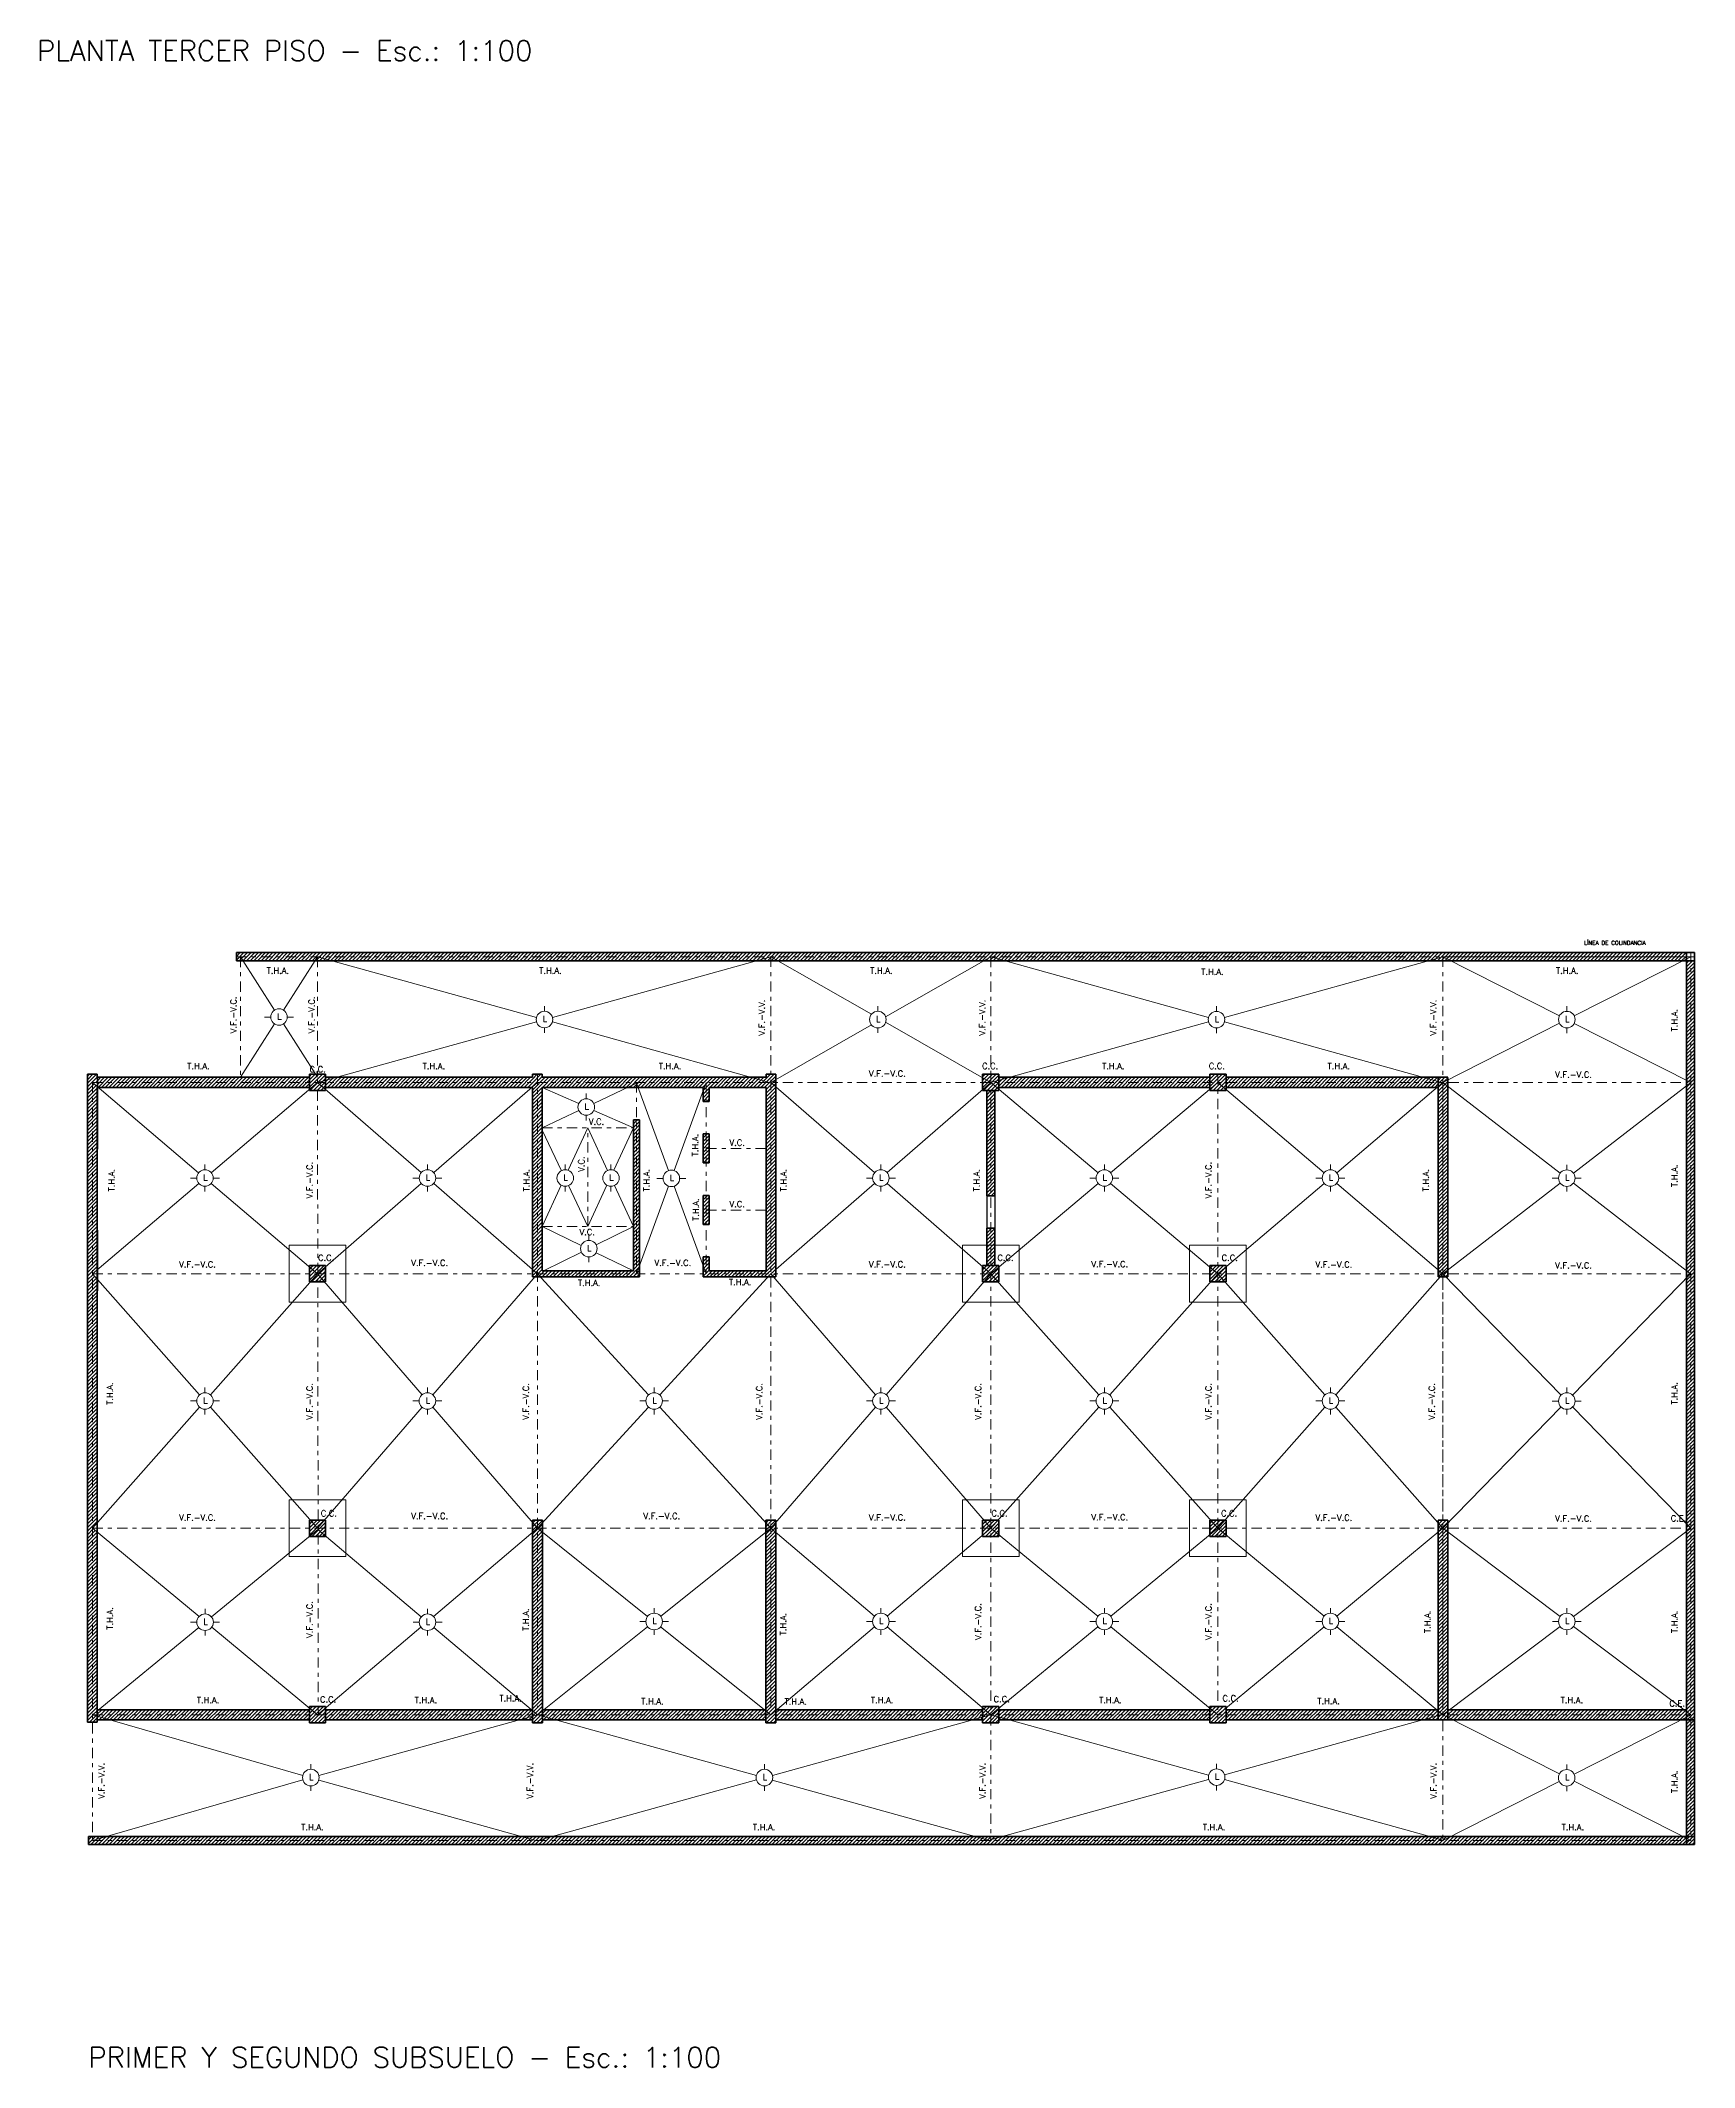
# Model space of a CAD drawing. Extents: x 1018 to 1352, y -109 to 184.
# Drawn here: x 1214.7 to 1255.5, y -47.3 to 2.8 of the extents above; entities that cross this region are included whole.
import ezdxf

# ---------------------------------------------------------------- set-up
doc = ezdxf.new("R2010")
doc.units = 0
doc.header["$LTSCALE"] = 0.5
doc.linetypes.add('DASHDOTX2', pattern=[50.8, 25.4, -12.7, 0, -12.7])
for name, color, linetype, lineweight in [('Detalles 01', 8, 'CONTINUOUS', 9), ('Fundación', 42, 'CONTINUOUS', 20), ('Losas', 133, 'CONTINUOUS', 9), ('Muros corte', 7, 'CONTINUOUS', 40), ('Muros vista', 253, 'CONTINUOUS', 25), ('Punta 01', 6, 'CONTINUOUS', 9), ('Punta 05', 52, 'CONTINUOUS', 50), ('Vigas', 120, 'DASHDOTX2', 18)]:
    doc.layers.add(name, color=color, linetype=linetype, lineweight=lineweight)
doc.styles.add('Texto 1 mm', font='simplex.shx', dxfattribs={"height": 0.1})
doc.styles.add('Texto 1.5 mm', font='simplex.shx', dxfattribs={"height": 0.15})
doc.styles.add('Texto 5 mm', font='simplex.shx', dxfattribs={"height": 0.5})
pattern_1 = [(45, (376.79119, -46.84568), (-0.0449012806, 0.0449012806), [])]

msp = doc.modelspace()

# ---------------------------------------------------------------- hatches: boundary and pattern name
at = {"layer": 'Detalles 01', "lineweight": 20, "ltscale": 0.02}
h = msp.add_hatch(dxfattribs=at)
h.set_pattern_fill('ANSI31', color=256, scale=0.02, style=0)
h.set_pattern_definition(pattern_1)
h.paths.add_polyline_path([(1255.312, -19.749), (1219.562, -19.749), (1219.562, -19.949), (1255.312, -19.949)])
h.paths.add_polyline_path([(1255.512, -19.949), (1255.312, -19.949), (1255.312, -38.674), (1255.512, -38.674)])
h.paths.add_polyline_path([(1255.312, -38.424), (1249.432, -38.424), (1249.432, -38.674), (1255.312, -38.674)])
h.paths.add_polyline_path([(1255.312, -41.549), (1215.912, -41.549), (1215.912, -41.749), (1255.312, -41.749)])
h.paths.add_polyline_path([(1255.512, -38.674), (1255.312, -38.674), (1255.312, -41.549), (1255.512, -41.549)])
h = msp.add_hatch(dxfattribs=at)
h.set_pattern_fill('ANSI31', color=256, scale=0.02, style=0)
h.set_pattern_definition(pattern_1)
h.paths.add_polyline_path([(1215.892, -38.734), (1216.012, -38.734), (1216.012, -22.949), (1216.133, -22.949), (1216.133, -22.824), (1216.132, -22.824), (1216.132, -22.749), (1215.892, -22.749)])
h.paths.add_polyline_path([(1216.132, -23.074), (1216.133, -23.074), (1216.133, -23.053), (1216.012, -22.949), (1216.012, -27.669), (1216.132, -27.567)], flags=17)
h.paths.add_polyline_path([(1216.132, -27.804), (1216.012, -27.669), (1216.012, -33.949), (1216.132, -33.814)], flags=17)
h.paths.add_polyline_path([(1216.132, -34.049), (1216.012, -33.949), (1216.012, -38.549), (1216.132, -38.451)], flags=17)
h.paths.add_polyline_path([(1216.132, -38.549), (1216.012, -38.549), (1216.012, -38.734), (1216.132, -38.734)], flags=17)
h = msp.add_hatch(dxfattribs=at)
h.set_pattern_fill('ANSI31', color=256, scale=0.02, style=0)
h.set_pattern_definition(pattern_1)
h.paths.add_polyline_path([(1238.262, -23.149), (1238.062, -23.149), (1238.062, -25.749), (1238.262, -25.749)])
h.paths.add_polyline_path([(1243.562, -22.824), (1238.362, -22.824), (1238.362, -23.074), (1243.562, -23.074)])
h.paths.add_polyline_path([(1249.192, -22.824), (1243.962, -22.824), (1243.962, -23.074), (1249.192, -23.074)])
h.paths.add_polyline_path([(1243.562, -38.424), (1238.362, -38.424), (1238.362, -38.674), (1243.562, -38.674)])
h.paths.add_polyline_path([(1226.862, -22.824), (1221.762, -22.824), (1221.762, -23.074), (1226.862, -23.074)])
h.paths.add_polyline_path([(1221.362, -22.824), (1216.133, -22.824), (1216.133, -23.074), (1221.362, -23.074)])
h.paths.add_polyline_path([(1221.362, -38.424), (1216.132, -38.424), (1216.132, -38.674), (1221.362, -38.674)])
h.paths.add_polyline_path([(1226.862, -38.424), (1221.762, -38.424), (1221.762, -38.674), (1226.862, -38.674)])
h.paths.add_polyline_path([(1237.962, -38.424), (1232.862, -38.424), (1232.862, -38.674), (1237.962, -38.674)])
h.paths.add_polyline_path([(1249.192, -38.424), (1243.962, -38.424), (1243.962, -38.674), (1249.192, -38.674)])
h = msp.add_hatch(dxfattribs=at)
h.set_pattern_fill('ANSI31', color=256, scale=0.02)
h.set_pattern_definition(pattern_1)
h.paths.add_polyline_path([(1221.762, -23.149), (1221.762, -22.749), (1221.362, -22.749), (1221.362, -23.149)])
h.paths.add_polyline_path([(1221.362, -27.87), (1221.762, -27.87), (1221.762, -27.47), (1221.362, -27.47)])
h.paths.add_polyline_path([(1221.362, -34.149), (1221.762, -34.149), (1221.762, -33.749), (1221.362, -33.749)])
h.paths.add_polyline_path([(1221.762, -38.749), (1221.762, -38.349), (1221.362, -38.349), (1221.362, -38.749)])
h.paths.add_polyline_path([(1227.112, -33.749), (1226.862, -33.749), (1226.862, -38.674), (1226.862, -38.749), (1227.112, -38.749), (1227.112, -38.674)])
h.paths.add_polyline_path([(1232.862, -33.749), (1232.612, -33.749), (1232.612, -38.674), (1232.612, -38.749), (1232.862, -38.749), (1232.862, -38.674)])
h.paths.add_polyline_path([(1227.102, -23.074), (1231.072, -23.074), (1231.072, -23.419), (1231.222, -23.419), (1231.222, -23.074), (1232.622, -23.074), (1232.622, -27.599), (1231.222, -27.599), (1231.222, -27.255), (1231.072, -27.255), (1231.072, -27.749), (1232.862, -27.749), (1232.862, -22.749), (1232.622, -22.749), (1232.622, -22.824), (1227.102, -22.824), (1227.102, -22.749), (1226.862, -22.749), (1226.862, -22.824), (1226.862, -27.749), (1229.502, -27.749), (1229.502, -23.874), (1229.352, -23.874), (1229.352, -27.599), (1227.102, -27.599)])
h.paths.add_polyline_path([(1227.112, -38.424), (1227.112, -38.674), (1232.612, -38.674), (1232.612, -38.424)])
h.paths.add_polyline_path([(1231.072, -26.455), (1231.222, -26.455), (1231.222, -25.737), (1231.072, -25.737)], flags=17)
h.paths.add_polyline_path([(1231.222, -24.219), (1231.072, -24.219), (1231.072, -24.937), (1231.222, -24.937)], flags=17)
h.paths.add_polyline_path([(1238.362, -22.749), (1237.962, -22.749), (1237.962, -23.149), (1238.362, -23.149)])
h.paths.add_polyline_path([(1238.362, -27.87), (1238.362, -27.47), (1237.962, -27.47), (1237.962, -27.87)])
h.paths.add_polyline_path([(1237.962, -34.149), (1238.362, -34.149), (1238.362, -33.749), (1237.962, -33.749)])
h.paths.add_polyline_path([(1238.362, -38.749), (1238.362, -38.349), (1237.962, -38.349), (1237.962, -38.749)])
h.paths.add_polyline_path([(1243.962, -38.349), (1243.562, -38.349), (1243.562, -38.749), (1243.962, -38.749)])
h.paths.add_polyline_path([(1243.562, -33.749), (1243.562, -34.149), (1243.962, -34.149), (1243.962, -33.749)])
h.paths.add_polyline_path([(1243.962, -27.87), (1243.962, -27.47), (1243.562, -27.47), (1243.562, -27.87)])
h.paths.add_polyline_path([(1243.962, -22.749), (1243.562, -22.749), (1243.562, -23.149), (1243.962, -23.149)])
h.paths.add_polyline_path([(1249.432, -22.824), (1249.192, -22.824), (1249.192, -27.749), (1249.432, -27.749)])
h.paths.add_polyline_path([(1249.192, -38.674), (1249.432, -38.674), (1249.432, -33.749), (1249.192, -33.749)])
h = msp.add_hatch(dxfattribs=at)
h.set_pattern_fill('ANSI31', color=256, scale=0.02, style=0)
h.set_pattern_definition(pattern_1)
h.paths.add_polyline_path([(1238.062, -26.969), (1238.162, -26.969), (1238.162, -26.549), (1238.062, -26.549)])
h.paths.add_polyline_path([(1238.162, -26.969), (1238.062, -26.969), (1238.062, -27.47), (1238.162, -27.47)])
h.paths.add_polyline_path([(1238.162, -27.47), (1238.262, -27.47), (1238.262, -26.969), (1238.162, -26.969)])
h.paths.add_polyline_path([(1238.162, -26.969), (1238.262, -26.969), (1238.262, -26.549), (1238.162, -26.549)])
h.paths.add_polyline_path([(1238.296, -27.164), (1238.757, -27.164), (1238.757, -27.389), (1238.296, -27.389)], flags=9)
at = {"layer": 'Muros corte', "ltscale": 0.02}
h = msp.add_hatch(dxfattribs=at)
h.set_pattern_fill('ANSI31', color=256, scale=0.02, style=0)
h.set_pattern_definition([(45, (94.062464, -46.84568), (-0.0449012806, 0.0449012806), [])])
h.paths.add_polyline_path([(1255.419, -41.549), (1255.312, -41.549), (1255.312, -41.649), (1255.419, -41.649)], flags=17)
h.paths.add_polyline_path([(1255.512, -41.549), (1255.419, -41.549), (1255.419, -41.649), (1255.312, -41.649), (1255.312, -41.749), (1255.512, -41.749)])

# ---------------------------------------------------------------- linework, layer by layer
at = {"layer": 'Fundación', "lineweight": 20, "ltscale": 0.02}
for points in [[(1220.862, -26.969), (1222.262, -26.969), (1222.262, -28.369), (1220.862, -28.369)], [(1237.462, -26.969), (1238.862, -26.969), (1238.862, -28.369), (1237.462, -28.369)], [(1243.062, -26.969), (1244.462, -26.969), (1244.462, -28.369), (1243.062, -28.369)], [(1220.862, -33.249), (1222.262, -33.249), (1222.262, -34.649), (1220.862, -34.649)], [(1237.462, -33.249), (1238.862, -33.249), (1238.862, -34.649), (1237.462, -34.649)], [(1243.062, -33.249), (1244.462, -33.249), (1244.462, -34.649), (1243.062, -34.649)]]:
    msp.add_lwpolyline(points, close=True, dxfattribs=at)
at = {"layer": 'Losas', "ltscale": 0.02}
for p, q in [((1219.662, -19.85), (1220.503, -21.165)), ((1221.563, -19.85), (1220.722, -21.165)), ((1221.563, -19.85), (1226.959, -21.351)), ((1232.742, -19.849), (1227.354, -21.345)), ((1232.742, -19.85), (1235.221, -21.268)), ((1238.163, -19.85), (1235.57, -21.333)), ((1238.163, -19.85), (1243.532, -21.347)), ((1249.312, -19.85), (1243.925, -21.348)), ((1249.312, -19.849), (1255.419, -19.849)), ((1249.312, -19.85), (1252.184, -21.309)), ((1252.547, -21.308), (1255.419, -19.85)), ((1220.255, -21.337), (1220.409, -21.337)), ((1220.817, -21.337), (1220.97, -21.337)), ((1226.961, -21.454), (1221.573, -22.949)), ((1227.157, -21.195), (1227.157, -21.069)), ((1227.352, -21.46), (1232.708, -22.949)), ((1235.377, -21.196), (1235.377, -21.069)), ((1235.57, -21.467), (1238.162, -22.949)), ((1243.532, -21.457), (1238.162, -22.949)), ((1243.728, -21.198), (1243.728, -21.071)), ((1243.925, -21.457), (1249.312, -22.959)), ((1249.312, -22.949), (1252.183, -21.492)), ((1252.366, -21.197), (1252.366, -21.07)), ((1252.547, -21.493), (1255.419, -22.951)), ((1220.503, -21.509), (1219.662, -22.824)), ((1220.722, -21.509), (1221.563, -22.824)), ((1227.157, -21.73), (1227.157, -21.603)), ((1235.222, -21.532), (1232.742, -22.949)), ((1235.377, -21.731), (1235.377, -21.604)), ((1243.728, -21.733), (1243.728, -21.606)), ((1252.366, -21.732), (1252.366, -21.605)), ((1216.012, -22.949), (1218.631, -25.177)), ((1221.563, -22.949), (1218.943, -25.177)), ((1221.563, -22.949), (1224.119, -25.175)), ((1224.426, -25.175), (1226.982, -22.949)), ((1229.427, -22.967), (1228.372, -23.469)), ((1229.427, -22.967), (1230.217, -25.126)), ((1230.355, -25.125), (1231.147, -22.954)), ((1235.298, -25.175), (1232.742, -22.949)), ((1235.606, -25.175), (1238.162, -22.949)), ((1238.162, -22.949), (1240.806, -25.178)), ((1243.762, -22.949), (1241.118, -25.178)), ((1246.381, -25.177), (1243.762, -22.949)), ((1246.692, -25.177), (1249.312, -22.949)), ((1249.312, -22.949), (1252.203, -25.186)), ((1255.419, -22.951), (1252.526, -25.186)), ((1227.102, -23.074), (1228.002, -23.474)), ((1228.188, -23.353), (1228.188, -23.226)), ((1228.004, -23.645), (1227.102, -24.074)), ((1228.188, -23.888), (1228.188, -23.761)), ((1228.375, -23.64), (1229.352, -24.074)), ((1227.102, -24.125), (1227.576, -25.128)), ((1228.227, -24.074), (1227.743, -25.119)), ((1228.713, -25.123), (1228.227, -24.074)), ((1228.869, -25.118), (1229.352, -24.074)), ((1218.787, -25.105), (1218.787, -24.978)), ((1224.273, -25.105), (1224.273, -24.978)), ((1227.67, -25.105), (1227.67, -24.978)), ((1228.797, -25.105), (1228.797, -24.978)), ((1235.452, -25.105), (1235.452, -24.978)), ((1240.962, -25.105), (1240.962, -24.978)), ((1246.537, -25.105), (1246.537, -24.978)), ((1252.365, -25.107), (1252.365, -24.98)), ((1218.632, -25.442), (1216.012, -27.669)), ((1218.43, -25.309), (1218.583, -25.309)), ((1218.942, -25.441), (1221.562, -27.669)), ((1218.991, -25.309), (1219.144, -25.309)), ((1221.562, -27.669), (1224.118, -25.443)), ((1223.915, -25.309), (1224.069, -25.309)), ((1224.426, -25.443), (1226.982, -27.669)), ((1224.477, -25.309), (1224.63, -25.309)), ((1227.572, -25.488), (1227.102, -26.504)), ((1227.75, -25.496), (1228.227, -26.504)), ((1228.227, -26.504), (1228.698, -25.487)), ((1229.352, -26.504), (1228.884, -25.493)), ((1229.93, -25.318), (1230.083, -25.318)), ((1230.491, -25.318), (1230.644, -25.318)), ((1232.742, -27.669), (1235.298, -25.443)), ((1235.095, -25.309), (1235.248, -25.309)), ((1238.162, -27.669), (1235.606, -25.443)), ((1235.656, -25.309), (1235.809, -25.309)), ((1240.806, -25.44), (1238.162, -27.669)), ((1240.605, -25.309), (1240.758, -25.309)), ((1241.118, -25.44), (1243.762, -27.669)), ((1241.166, -25.309), (1241.319, -25.309)), ((1243.762, -27.669), (1246.381, -25.441)), ((1246.18, -25.309), (1246.333, -25.309)), ((1249.312, -27.669), (1246.692, -25.441)), ((1246.741, -25.309), (1246.894, -25.309)), ((1252.203, -25.435), (1249.312, -27.669)), ((1252.007, -25.311), (1252.161, -25.311)), ((1252.526, -25.435), (1255.418, -27.672)), ((1252.569, -25.311), (1252.722, -25.311)), ((1218.787, -25.64), (1218.787, -25.513)), ((1224.273, -25.64), (1224.273, -25.513)), ((1227.67, -25.64), (1227.67, -25.513)), ((1228.797, -25.64), (1228.797, -25.513)), ((1229.427, -27.669), (1230.215, -25.509)), ((1230.357, -25.509), (1231.147, -27.669)), ((1235.452, -25.64), (1235.452, -25.513)), ((1240.962, -25.64), (1240.962, -25.513)), ((1246.537, -25.64), (1246.537, -25.513)), ((1252.365, -25.641), (1252.365, -25.515)), ((1228.064, -26.972), (1227.102, -26.504)), ((1228.252, -26.847), (1228.252, -26.72)), ((1229.352, -26.504), (1228.433, -26.957)), ((1228.067, -27.137), (1227.13, -27.599)), ((1228.252, -27.382), (1228.252, -27.255)), ((1229.352, -27.599), (1228.43, -27.151)), ((1216.012, -27.669), (1218.652, -30.656)), ((1221.562, -27.669), (1218.922, -30.656)), ((1221.562, -27.669), (1224.139, -30.655)), ((1224.405, -30.655), (1226.982, -27.669)), ((1226.982, -27.669), (1229.724, -30.659)), ((1232.742, -27.669), (1230, -30.659)), ((1235.319, -30.655), (1232.742, -27.669)), ((1235.585, -30.655), (1238.162, -27.669)), ((1238.162, -27.669), (1240.826, -30.657)), ((1243.762, -27.669), (1241.098, -30.657)), ((1246.402, -30.656), (1243.762, -27.669)), ((1246.672, -30.656), (1249.312, -27.669)), ((1249.312, -27.669), (1252.224, -30.663)), ((1255.418, -27.672), (1252.507, -30.664)), ((1218.787, -30.605), (1218.787, -30.478)), ((1224.272, -30.605), (1224.272, -30.478)), ((1229.862, -30.605), (1229.862, -30.478)), ((1235.452, -30.605), (1235.452, -30.478)), ((1240.962, -30.605), (1240.962, -30.478)), ((1246.537, -30.605), (1246.537, -30.478)), ((1252.365, -30.607), (1252.365, -30.48)), ((1218.652, -30.962), (1216.012, -33.949)), ((1218.43, -30.809), (1218.583, -30.809)), ((1218.922, -30.962), (1221.562, -33.949)), ((1218.991, -30.809), (1219.144, -30.809)), ((1221.562, -33.949), (1224.139, -30.963)), ((1223.915, -30.809), (1224.068, -30.809)), ((1224.405, -30.963), (1226.982, -33.949)), ((1224.476, -30.809), (1224.629, -30.809)), ((1229.724, -30.959), (1226.982, -33.949)), ((1229.505, -30.809), (1229.658, -30.809)), ((1230, -30.959), (1232.742, -33.949)), ((1230.066, -30.809), (1230.219, -30.809)), ((1232.742, -33.949), (1235.319, -30.963)), ((1235.095, -30.809), (1235.248, -30.809)), ((1238.162, -33.949), (1235.585, -30.963)), ((1235.656, -30.809), (1235.809, -30.809)), ((1240.826, -30.961), (1238.162, -33.949)), ((1240.605, -30.809), (1240.758, -30.809)), ((1241.098, -30.961), (1243.762, -33.949)), ((1241.166, -30.809), (1241.319, -30.809)), ((1243.762, -33.949), (1246.402, -30.962)), ((1246.18, -30.809), (1246.333, -30.809)), ((1249.312, -33.949), (1246.672, -30.962)), ((1246.741, -30.809), (1246.894, -30.809)), ((1252.222, -30.957), (1249.312, -33.949)), ((1252.007, -30.811), (1252.161, -30.811)), ((1252.508, -30.956), (1255.419, -33.949)), ((1252.569, -30.811), (1252.722, -30.811)), ((1218.787, -31.14), (1218.787, -31.013)), ((1224.272, -31.14), (1224.272, -31.013)), ((1229.862, -31.14), (1229.862, -31.013)), ((1235.452, -31.14), (1235.452, -31.013)), ((1240.962, -31.14), (1240.962, -31.013)), ((1246.537, -31.14), (1246.537, -31.013)), ((1252.365, -31.141), (1252.365, -31.015)), ((1216.012, -33.949), (1218.64, -36.128)), ((1221.569, -33.982), (1218.948, -36.136)), ((1221.569, -33.982), (1224.119, -36.134)), ((1224.421, -36.123), (1226.982, -33.949)), ((1226.982, -33.949), (1229.702, -36.122)), ((1230.021, -36.122), (1232.742, -33.949)), ((1232.742, -33.949), (1235.297, -36.117)), ((1235.607, -36.117), (1238.162, -33.949)), ((1238.162, -33.949), (1240.804, -36.12)), ((1243.762, -33.949), (1241.12, -36.12)), ((1246.38, -36.119), (1243.762, -33.949)), ((1246.694, -36.119), (1249.312, -33.949)), ((1249.312, -33.949), (1252.202, -36.127)), ((1255.419, -33.949), (1252.528, -36.127)), ((1218.79, -36.062), (1218.79, -35.935)), ((1224.275, -36.062), (1224.275, -35.935)), ((1229.862, -36.045), (1229.862, -35.919)), ((1235.452, -36.045), (1235.452, -35.919)), ((1240.962, -36.045), (1240.962, -35.919)), ((1246.537, -36.045), (1246.537, -35.919)), ((1252.365, -36.045), (1252.365, -35.919)), ((1218.633, -36.395), (1216.012, -38.549)), ((1218.433, -36.266), (1218.586, -36.266)), ((1218.79, -36.597), (1218.79, -36.47)), ((1218.954, -36.388), (1221.562, -38.549)), ((1218.994, -36.266), (1219.148, -36.266)), ((1221.562, -38.549), (1224.111, -36.386)), ((1223.918, -36.266), (1224.071, -36.266)), ((1224.275, -36.597), (1224.275, -36.47)), ((1224.431, -36.397), (1226.982, -38.549)), ((1224.479, -36.266), (1224.633, -36.266)), ((1226.982, -38.549), (1229.702, -36.377)), ((1229.505, -36.249), (1229.658, -36.249)), ((1229.862, -36.58), (1229.862, -36.453)), ((1230.021, -36.377), (1232.742, -38.549)), ((1230.066, -36.249), (1230.219, -36.249)), ((1232.742, -38.549), (1235.296, -36.381)), ((1235.095, -36.249), (1235.248, -36.249)), ((1235.452, -36.58), (1235.452, -36.453)), ((1235.608, -36.381), (1238.163, -38.549)), ((1235.656, -36.249), (1235.809, -36.249)), ((1240.804, -36.379), (1238.163, -38.549)), ((1240.605, -36.249), (1240.758, -36.249)), ((1240.962, -36.58), (1240.962, -36.453)), ((1241.12, -36.379), (1243.762, -38.549)), ((1241.166, -36.249), (1241.319, -36.249)), ((1243.762, -38.549), (1246.38, -36.38)), ((1246.18, -36.249), (1246.333, -36.249)), ((1246.537, -36.58), (1246.537, -36.453)), ((1249.312, -38.549), (1246.694, -36.38)), ((1246.741, -36.249), (1246.894, -36.249)), ((1252.202, -36.372), (1249.312, -38.549)), ((1252.008, -36.249), (1252.161, -36.249)), ((1252.365, -36.58), (1252.365, -36.453)), ((1252.528, -36.372), (1255.419, -38.549)), ((1252.569, -36.249), (1252.723, -36.249)), ((1216.012, -38.55), (1221.199, -40.051)), ((1226.982, -38.549), (1221.594, -40.045)), ((1226.987, -38.55), (1232.382, -40.051)), ((1238.165, -38.549), (1232.777, -40.045)), ((1238.137, -38.539), (1243.532, -40.039)), ((1249.315, -38.538), (1243.927, -40.034)), ((1252.183, -40.007), (1249.312, -38.549)), ((1252.544, -40.013), (1255.412, -38.561)), ((1221.397, -39.895), (1221.397, -39.769)), ((1232.581, -39.895), (1232.581, -39.769)), ((1243.731, -39.884), (1243.731, -39.757)), ((1252.362, -39.901), (1252.362, -39.774)), ((1221.201, -40.154), (1216.012, -41.649)), ((1221.397, -40.43), (1221.397, -40.303)), ((1221.592, -40.16), (1226.948, -41.649)), ((1232.384, -40.154), (1226.996, -41.649)), ((1232.581, -40.43), (1232.581, -40.303)), ((1232.775, -40.16), (1238.131, -41.649)), ((1243.534, -40.143), (1238.146, -41.638)), ((1243.731, -40.419), (1243.731, -40.292)), ((1243.925, -40.149), (1249.281, -41.638)), ((1249.312, -41.649), (1252.18, -40.197)), ((1252.362, -40.436), (1252.362, -40.309)), ((1255.419, -41.649), (1252.547, -40.191))]:
    msp.add_line(p, q, dxfattribs=at)
for centre in [(1220.613, -21.337), (1227.157, -21.399), (1235.377, -21.4), (1243.728, -21.402), (1252.366, -21.401), (1228.188, -23.557), (1218.787, -25.309), (1224.273, -25.309), (1227.67, -25.309), (1228.797, -25.309), (1230.287, -25.318), (1235.452, -25.309), (1240.962, -25.309), (1246.537, -25.309), (1252.365, -25.311), (1228.252, -27.051), (1218.787, -30.809), (1224.272, -30.809), (1229.862, -30.809), (1235.452, -30.809), (1240.962, -30.809), (1246.537, -30.809), (1252.365, -30.811), (1218.79, -36.266), (1224.275, -36.266), (1229.862, -36.249), (1235.452, -36.249), (1240.962, -36.249), (1246.537, -36.249), (1252.365, -36.249), (1221.397, -40.099), (1232.581, -40.099), (1243.731, -40.088), (1252.362, -40.105)]:
    msp.add_circle(centre, 0.204, dxfattribs=at)
at = {"layer": 'Muros corte'}
for p, q in [((1219.562, -19.749), (1255.512, -19.749)), ((1219.562, -19.949), (1255.512, -19.949)), ((1255.312, -19.749), (1255.312, -41.749)), ((1255.512, -19.749), (1255.512, -41.749)), ((1215.892, -38.734), (1215.892, -22.749)), ((1216.132, -22.749), (1215.892, -22.749)), ((1216.132, -22.749), (1216.132, -22.824)), ((1221.362, -22.824), (1216.132, -22.824)), ((1216.133, -22.824), (1216.133, -24.594)), ((1221.762, -22.749), (1221.362, -22.749)), ((1221.362, -23.149), (1221.362, -22.749)), ((1221.762, -22.749), (1221.762, -23.149)), ((1226.862, -22.824), (1221.762, -22.824)), ((1226.862, -22.749), (1227.102, -22.749)), ((1226.862, -22.824), (1226.862, -22.749)), ((1227.102, -22.749), (1227.102, -22.824)), ((1227.102, -22.824), (1232.622, -22.824)), ((1232.622, -22.824), (1232.622, -22.749)), ((1232.622, -22.749), (1232.862, -22.749)), ((1232.862, -27.749), (1232.862, -22.749)), ((1238.362, -22.749), (1237.962, -22.749)), ((1237.962, -22.749), (1237.962, -23.149)), ((1238.362, -22.749), (1238.362, -23.149)), ((1243.562, -22.824), (1238.362, -22.824)), ((1243.962, -22.749), (1243.562, -22.749)), ((1243.562, -23.149), (1243.562, -22.749)), ((1243.962, -22.749), (1243.962, -23.149)), ((1249.432, -22.824), (1243.962, -22.824)), ((1249.192, -27.749), (1249.192, -22.824)), ((1249.432, -22.827), (1249.432, -27.749)), ((1221.362, -23.074), (1216.132, -23.074)), ((1216.132, -23.074), (1216.132, -38.734)), ((1221.762, -23.149), (1221.362, -23.149)), ((1226.862, -23.074), (1221.762, -23.074)), ((1226.862, -27.749), (1226.862, -23.074)), ((1227.102, -23.074), (1231.072, -23.074)), ((1227.102, -23.074), (1227.102, -27.599)), ((1231.072, -23.419), (1231.072, -23.074)), ((1231.222, -23.419), (1231.072, -23.419)), ((1231.222, -23.074), (1232.622, -23.074)), ((1231.222, -23.419), (1231.222, -23.074)), ((1232.622, -27.599), (1232.622, -23.074)), ((1238.362, -23.149), (1237.962, -23.149)), ((1238.062, -23.149), (1238.062, -25.749)), ((1238.262, -23.149), (1238.262, -25.749)), ((1243.562, -23.074), (1238.362, -23.074)), ((1243.962, -23.149), (1243.562, -23.149)), ((1249.192, -23.074), (1243.962, -23.074)), ((1229.352, -23.874), (1229.352, -27.599)), ((1229.502, -23.874), (1229.352, -23.874)), ((1229.502, -23.874), (1229.502, -27.749)), ((1231.072, -24.937), (1231.072, -24.219)), ((1231.222, -24.219), (1231.072, -24.219)), ((1231.222, -24.937), (1231.222, -24.219)), ((1231.222, -24.937), (1231.072, -24.937)), ((1231.222, -25.737), (1231.072, -25.737)), ((1231.072, -26.455), (1231.072, -25.737)), ((1231.222, -26.455), (1231.222, -25.737)), ((1238.262, -25.749), (1238.062, -25.749)), ((1231.222, -26.455), (1231.072, -26.455)), ((1216.133, -26.594), (1216.133, -28.094)), ((1238.262, -26.549), (1238.062, -26.549)), ((1238.062, -26.549), (1238.062, -27.47)), ((1238.262, -26.549), (1238.262, -27.47)), ((1221.762, -27.47), (1221.362, -27.47)), ((1221.362, -27.87), (1221.362, -27.47)), ((1221.762, -27.87), (1221.762, -27.47)), ((1231.072, -27.749), (1231.072, -27.255)), ((1231.222, -27.255), (1231.072, -27.255)), ((1231.222, -27.599), (1231.222, -27.255)), ((1238.362, -27.47), (1237.962, -27.47)), ((1237.962, -27.87), (1237.962, -27.47)), ((1238.362, -27.87), (1238.362, -27.47)), ((1243.962, -27.47), (1243.562, -27.47)), ((1243.562, -27.87), (1243.562, -27.47)), ((1243.962, -27.87), (1243.962, -27.47)), ((1221.762, -27.87), (1221.362, -27.87)), ((1226.862, -27.749), (1229.502, -27.749)), ((1227.102, -27.599), (1229.352, -27.599)), ((1232.862, -27.749), (1231.072, -27.749)), ((1232.622, -27.599), (1231.222, -27.599)), ((1238.362, -27.87), (1237.962, -27.87)), ((1243.962, -27.87), (1243.562, -27.87)), ((1249.432, -27.749), (1249.192, -27.749)), ((1221.762, -33.749), (1221.362, -33.749)), ((1221.362, -34.149), (1221.362, -33.749)), ((1221.762, -34.149), (1221.762, -33.749)), ((1227.112, -33.749), (1226.862, -33.749)), ((1226.862, -38.674), (1226.862, -33.749)), ((1227.112, -38.674), (1227.112, -33.749)), ((1232.612, -33.749), (1232.862, -33.749)), ((1232.612, -38.674), (1232.612, -33.749)), ((1232.862, -38.674), (1232.862, -33.749)), ((1238.362, -33.749), (1237.962, -33.749)), ((1237.962, -34.149), (1237.962, -33.749)), ((1238.362, -34.149), (1238.362, -33.749)), ((1243.962, -33.749), (1243.562, -33.749)), ((1243.562, -34.149), (1243.562, -33.749)), ((1243.962, -34.149), (1243.962, -33.749)), ((1249.432, -33.749), (1249.192, -33.749)), ((1249.192, -38.674), (1249.192, -33.749)), ((1249.432, -33.749), (1249.432, -38.674)), ((1221.762, -34.149), (1221.362, -34.149)), ((1238.362, -34.149), (1237.962, -34.149)), ((1243.962, -34.149), (1243.562, -34.149)), ((1221.362, -38.424), (1216.132, -38.424)), ((1221.762, -38.349), (1221.362, -38.349)), ((1221.362, -38.749), (1221.362, -38.349)), ((1221.762, -38.749), (1221.762, -38.349)), ((1221.762, -38.424), (1226.862, -38.424)), ((1227.112, -38.424), (1232.612, -38.424)), ((1232.862, -38.424), (1237.962, -38.424)), ((1238.362, -38.349), (1237.962, -38.349)), ((1237.962, -38.749), (1237.962, -38.349)), ((1238.362, -38.349), (1238.362, -38.749)), ((1243.562, -38.424), (1238.362, -38.424)), ((1243.962, -38.349), (1243.562, -38.349)), ((1243.562, -38.749), (1243.562, -38.349)), ((1243.962, -38.749), (1243.962, -38.349)), ((1249.192, -38.424), (1243.962, -38.424)), ((1249.432, -38.424), (1255.312, -38.424)), ((1216.132, -38.734), (1215.892, -38.734)), ((1221.362, -38.674), (1216.132, -38.674)), ((1221.762, -38.749), (1221.362, -38.749)), ((1221.762, -38.674), (1226.862, -38.674)), ((1226.862, -38.749), (1226.862, -38.674)), ((1227.112, -38.749), (1226.862, -38.749)), ((1227.112, -38.674), (1232.612, -38.674)), ((1227.112, -38.749), (1227.112, -38.674)), ((1232.612, -38.749), (1232.612, -38.674)), ((1232.612, -38.749), (1232.862, -38.749)), ((1232.862, -38.674), (1237.962, -38.674)), ((1232.862, -38.749), (1232.862, -38.674)), ((1238.362, -38.749), (1237.962, -38.749)), ((1243.562, -38.674), (1238.362, -38.674)), ((1243.962, -38.749), (1243.562, -38.749)), ((1249.117, -38.674), (1243.962, -38.674)), ((1243.962, -38.674), (1255.512, -38.674)), ((1255.512, -41.549), (1215.912, -41.549)), ((1255.512, -41.749), (1215.912, -41.749))]:
    msp.add_line(p, q, dxfattribs=at)
at = {"layer": 'Muros corte', "ltscale": 0.02}
for p, q in [((1219.562, -19.949), (1219.562, -19.749)), ((1215.912, -41.749), (1215.912, -41.549))]:
    msp.add_line(p, q, dxfattribs=at)
at = {"layer": 'Muros vista'}
for p, q in [((1238.062, -25.749), (1238.062, -26.549)), ((1238.262, -25.749), (1238.262, -26.549))]:
    msp.add_line(p, q, dxfattribs=at)
at = {"layer": 'Vigas', "lineweight": 20, "ltscale": 0.02}
for p, q in [((1219.562, -19.85), (1255.512, -19.85)), ((1219.662, -19.85), (1219.662, -22.824)), ((1221.563, -19.85), (1221.563, -22.949)), ((1232.742, -19.849), (1232.742, -38.349)), ((1238.163, -19.85), (1238.163, -22.824)), ((1238.163, -19.85), (1238.163, -22.824)), ((1249.312, -19.849), (1249.312, -41.649)), ((1255.419, -19.75), (1255.419, -41.649)), ((1216.012, -22.949), (1255.312, -22.949)), ((1216.012, -22.949), (1216.012, -38.549)), ((1216.012, -22.949), (1216.012, -41.649)), ((1226.982, -22.749), (1226.982, -38.349)), ((1229.427, -22.949), (1229.427, -27.669)), ((1231.147, -22.949), (1231.147, -27.669)), ((1238.162, -22.749), (1238.162, -41.649)), ((1243.762, -22.749), (1243.762, -38.657)), ((1249.312, -22.949), (1249.312, -38.549)), ((1221.562, -23.149), (1221.582, -38.566)), ((1227.102, -24.074), (1229.352, -24.074)), ((1228.227, -26.504), (1228.227, -24.074)), ((1231.147, -24.582), (1232.622, -24.582)), ((1231.147, -26.101), (1232.622, -26.101)), ((1227.102, -26.504), (1229.352, -26.504)), ((1216.012, -27.669), (1255.312, -27.669)), ((1216.012, -33.949), (1255.312, -33.949)), ((1216.012, -38.549), (1255.424, -38.549)), ((1216.012, -41.649), (1255.419, -41.649))]:
    msp.add_line(p, q, dxfattribs=at)

# ---------------------------------------------------------------- texts
at = {"layer": 'Punta 01', "lineweight": 20}
for s, insert, char_height, width, attachment_point, style in [('LÍNEA DE COLINDANCIA', (1252.791, -19.458), 0.1, 1.75477, 1, 'Texto 1 mm'), ('T.H.A.', (1220.583, -20.118), 0.15, 0.7584, 2, 'Texto 1.5 mm'), ('T.H.A.', (1227.305, -20.118), 0.15, 0.7584, 2, 'Texto 1.5 mm'), ('T.H.A.', (1235.465, -20.118), 0.15, 0.7584, 2, 'Texto 1.5 mm'), ('T.H.A.', (1243.627, -20.148), 0.15, 0.7584, 2, 'Texto 1.5 mm'), ('T.H.A.', (1252.376, -20.118), 0.15, 0.7584, 2, 'Texto 1.5 mm'), ('L', (1220.624, -21.248), 0.15, 0.7584, 2, 'Texto 1.5 mm'), ('L', (1227.169, -21.31), 0.15, 0.7584, 2, 'Texto 1.5 mm'), ('L', (1235.389, -21.311), 0.15, 0.7584, 2, 'Texto 1.5 mm'), ('L', (1243.74, -21.313), 0.15, 0.7584, 2, 'Texto 1.5 mm'), ('L', (1252.377, -21.312), 0.15, 0.7584, 2, 'Texto 1.5 mm'), ('T.H.A.', (1218.626, -22.472), 0.15, 0.7584, 2, 'Texto 1.5 mm'), ('T.H.A.', (1224.432, -22.472), 0.15, 0.7584, 2, 'Texto 1.5 mm'), ('T.H.A.', (1230.254, -22.472), 0.15, 0.7584, 2, 'Texto 1.5 mm'), ('C.C.', (1238.146, -22.47), 0.15, 0.7584, 2, 'Texto 1.5 mm'), ('T.H.A.', (1241.184, -22.472), 0.15, 0.7584, 2, 'Texto 1.5 mm'), ('C.C.', (1243.736, -22.47), 0.15, 0.7584, 2, 'Texto 1.5 mm'), ('T.H.A.', (1246.742, -22.472), 0.15, 0.7584, 2, 'Texto 1.5 mm'), ('C.C.', (1221.565, -22.551), 0.15, 0.7584, 2, 'Texto 1.5 mm'), ('V.F.-V.C.', (1235.612, -22.657), 0.15, 1.79486, 2, 'Texto 1.5 mm'), ('V.F.-V.C.', (1252.532, -22.683), 0.15, 1.79486, 2, 'Texto 1.5 mm'), ('L', (1228.2, -23.468), 0.15, 0.7584, 2, 'Texto 1.5 mm'), ('V.C.', (1228.441, -23.843), 0.15, 0.7584, 2, 'Texto 1.5 mm'), ('V.C.', (1231.91, -24.361), 0.15, 0.7584, 2, 'Texto 1.5 mm'), ('L', (1218.799, -25.22), 0.15, 0.7584, 2, 'Texto 1.5 mm'), ('L', (1224.284, -25.22), 0.15, 0.7584, 2, 'Texto 1.5 mm'), ('L', (1227.681, -25.22), 0.15, 0.7584, 2, 'Texto 1.5 mm'), ('L', (1228.809, -25.22), 0.15, 0.7584, 2, 'Texto 1.5 mm'), ('L', (1230.299, -25.229), 0.15, 0.7584, 2, 'Texto 1.5 mm'), ('L', (1235.464, -25.22), 0.15, 0.7584, 2, 'Texto 1.5 mm'), ('L', (1240.974, -25.22), 0.15, 0.7584, 2, 'Texto 1.5 mm'), ('L', (1246.549, -25.22), 0.15, 0.7584, 2, 'Texto 1.5 mm'), ('L', (1252.376, -25.221), 0.15, 0.7584, 2, 'Texto 1.5 mm'), ('V.C.', (1231.91, -25.877), 0.15, 0.7584, 2, 'Texto 1.5 mm'), ('V.C.', (1228.213, -26.567), 0.15, 0.7584, 2, 'Texto 1.5 mm'), ('L', (1228.264, -26.962), 0.15, 0.7584, 2, 'Texto 1.5 mm'), ('V.F.-V.C.', (1218.603, -27.366), 0.15, 1.79486, 2, 'Texto 1.5 mm'), ('C.C.', (1221.774, -27.201), 0.15, 0.7584, 2, 'Texto 1.5 mm'), ('V.F.-V.C.', (1224.327, -27.328), 0.15, 1.79486, 2, 'Texto 1.5 mm'), ('V.F.-V.C.', (1230.324, -27.328), 0.15, 1.79486, 2, 'Texto 1.5 mm'), ('V.F.-V.C.', (1235.612, -27.364), 0.15, 1.79486, 2, 'Texto 1.5 mm'), ('C.C.', (1238.526, -27.201), 0.15, 0.7584, 2, 'Texto 1.5 mm'), ('V.F.-V.C.', (1241.096, -27.358), 0.15, 1.79486, 2, 'Texto 1.5 mm'), ('C.C.', (1244.053, -27.201), 0.15, 0.7584, 2, 'Texto 1.5 mm'), ('V.F.-V.C.', (1246.623, -27.369), 0.15, 1.79486, 2, 'Texto 1.5 mm'), ('V.F.-V.C.', (1252.532, -27.39), 0.15, 1.79486, 2, 'Texto 1.5 mm'), ('T.H.A.', (1228.259, -27.822), 0.15, 0.7584, 2, 'Texto 1.5 mm'), ('T.H.A.', (1231.982, -27.802), 0.15, 0.7584, 2, 'Texto 1.5 mm'), ('L', (1218.799, -30.72), 0.15, 0.7584, 2, 'Texto 1.5 mm'), ('L', (1224.284, -30.72), 0.15, 0.7584, 2, 'Texto 1.5 mm'), ('L', (1229.874, -30.72), 0.15, 0.7584, 2, 'Texto 1.5 mm'), ('L', (1235.464, -30.72), 0.15, 0.7584, 2, 'Texto 1.5 mm'), ('L', (1240.974, -30.72), 0.15, 0.7584, 2, 'Texto 1.5 mm'), ('L', (1246.549, -30.72), 0.15, 0.7584, 2, 'Texto 1.5 mm'), ('L', (1252.376, -30.721), 0.15, 0.7584, 2, 'Texto 1.5 mm'), ('V.F.-V.C.', (1218.603, -33.611), 0.15, 1.79486, 2, 'Texto 1.5 mm'), ('C.C.', (1221.842, -33.506), 0.15, 0.7584, 2, 'Texto 1.5 mm'), ('V.F.-V.C.', (1224.327, -33.572), 0.15, 1.79486, 2, 'Texto 1.5 mm'), ('V.F.-V.C.', (1230.049, -33.572), 0.15, 1.79486, 2, 'Texto 1.5 mm'), ('V.F.-V.C.', (1235.612, -33.608), 0.15, 1.79486, 2, 'Texto 1.5 mm'), ('C.C.', (1238.377, -33.506), 0.15, 0.7584, 2, 'Texto 1.5 mm'), ('V.F.-V.C.', (1241.096, -33.602), 0.15, 1.79486, 2, 'Texto 1.5 mm'), ('C.C.', (1244.039, -33.506), 0.15, 0.7584, 2, 'Texto 1.5 mm'), ('V.F.-V.C.', (1246.623, -33.613), 0.15, 1.79486, 2, 'Texto 1.5 mm'), ('V.F.-V.C.', (1252.532, -33.634), 0.15, 1.79486, 2, 'Texto 1.5 mm'), ('C.E.', (1255.12, -33.63), 0.15, 0.7584, 2, 'Texto 1.5 mm'), ('L', (1218.802, -36.177), 0.15, 0.7584, 2, 'Texto 1.5 mm'), ('L', (1224.287, -36.177), 0.15, 0.7584, 2, 'Texto 1.5 mm'), ('L', (1229.874, -36.16), 0.15, 0.7584, 2, 'Texto 1.5 mm'), ('L', (1235.464, -36.16), 0.15, 0.7584, 2, 'Texto 1.5 mm'), ('L', (1240.974, -36.16), 0.15, 0.7584, 2, 'Texto 1.5 mm'), ('L', (1246.549, -36.16), 0.15, 0.7584, 2, 'Texto 1.5 mm'), ('L', (1252.377, -36.16), 0.15, 0.7584, 2, 'Texto 1.5 mm'), ('T.H.A.', (1218.863, -38.113), 0.15, 0.7584, 2, 'Texto 1.5 mm'), ('C.C.', (1221.823, -38.096), 0.15, 0.7584, 2, 'Texto 1.5 mm'), ('T.H.A.', (1224.234, -38.113), 0.15, 0.7584, 2, 'Texto 1.5 mm'), ('T.H.A.', (1226.323, -38.07), 0.15, 0.7584, 2, 'Texto 1.5 mm'), ('T.H.A.', (1229.82, -38.143), 0.15, 0.7584, 2, 'Texto 1.5 mm'), ('T.H.A.', (1233.353, -38.149), 0.15, 0.7584, 2, 'Texto 1.5 mm'), ('T.H.A.', (1235.483, -38.113), 0.15, 0.7584, 2, 'Texto 1.5 mm'), ('C.C.', (1238.431, -38.088), 0.15, 0.7584, 2, 'Texto 1.5 mm'), ('T.H.A.', (1241.11, -38.113), 0.15, 0.7584, 2, 'Texto 1.5 mm'), ('C.C.', (1244.075, -38.07), 0.15, 0.7584, 2, 'Texto 1.5 mm'), ('T.H.A.', (1246.49, -38.137), 0.15, 0.7584, 2, 'Texto 1.5 mm'), ('T.H.A.', (1252.489, -38.113), 0.15, 0.7584, 2, 'Texto 1.5 mm'), ('C.E.', (1255.086, -38.195), 0.15, 0.7584, 2, 'Texto 1.5 mm'), ('L', (1243.742, -39.999), 0.15, 0.7584, 2, 'Texto 1.5 mm'), ('L', (1221.409, -40.01), 0.15, 0.7584, 2, 'Texto 1.5 mm'), ('L', (1232.592, -40.01), 0.15, 0.7584, 2, 'Texto 1.5 mm'), ('L', (1252.374, -40.016), 0.15, 0.7584, 2, 'Texto 1.5 mm'), ('T.H.A.', (1221.436, -41.248), 0.15, 0.7584, 2, 'Texto 1.5 mm'), ('T.H.A.', (1232.573, -41.248), 0.15, 0.7584, 2, 'Texto 1.5 mm'), ('T.H.A.', (1243.667, -41.248), 0.15, 0.7584, 2, 'Texto 1.5 mm'), ('T.H.A.', (1252.514, -41.248), 0.15, 0.7584, 2, 'Texto 1.5 mm')]:
    msp.add_mtext(s, dxfattribs=dict(at, insert=insert, char_height=char_height, width=width, attachment_point=attachment_point, style=style))
at = {"layer": 'Punta 01', "lineweight": 20, "char_height": 0.15, "width": 0.7584, "attachment_point": 2, "rotation": 90, "style": 'Texto 1.5 mm'}
for s, insert in [('V.F.-V.C.', (1219.415, -21.285)), ('V.F.-V.C.', (1221.341, -21.285)), ('V.F.-V.V.', (1232.44, -21.352)), ('V.F.-V.V.', (1237.876, -21.352)), ('V.F.-V.V.', (1248.997, -21.352)), ('T.H.A.', (1254.944, -21.416)), ('T.H.A.', (1230.799, -24.496)), ('V.F.-V.C.', (1221.291, -25.363)), ('V.C.', (1227.992, -24.966)), ('V.F.-V.C.', (1243.455, -25.363)), ('T.H.A.', (1216.409, -25.363)), ('T.H.A.', (1226.637, -25.363)), ('T.H.A.', (1229.599, -25.363)), ('T.H.A.', (1232.977, -25.363)), ('T.H.A.', (1237.737, -25.363)), ('T.H.A.', (1248.814, -25.363)), ('T.H.A.', (1254.944, -25.254)), ('T.H.A.', (1230.814, -26.088)), ('T.H.A.', (1216.368, -30.627)), ('V.F.-V.C.', (1221.291, -30.82)), ('V.F.-V.C.', (1226.625, -30.82)), ('V.F.-V.C.', (1232.378, -30.82)), ('V.F.-V.C.', (1237.773, -30.82)), ('V.F.-V.C.', (1243.455, -30.82)), ('V.F.-V.C.', (1248.96, -30.82)), ('T.H.A.', (1254.944, -30.621)), ('T.H.A.', (1216.368, -36.173)), ('V.F.-V.C.', (1221.291, -36.201)), ('T.H.A.', (1226.621, -36.203)), ('V.F.-V.C.', (1237.773, -36.252)), ('V.F.-V.C.', (1243.455, -36.252)), ('T.H.A.', (1232.966, -36.315)), ('T.H.A.', (1248.853, -36.258)), ('T.H.A.', (1254.944, -36.258)), ('V.F.-V.V.', (1216.159, -40.179)), ('V.F.-V.V.', (1226.725, -40.179)), ('V.F.-V.V.', (1237.882, -40.179)), ('V.F.-V.V.', (1249.003, -40.179)), ('T.H.A.', (1254.944, -40.203))]:
    msp.add_mtext(s, dxfattribs=dict(at, insert=insert))
at = {"layer": 'Punta 05', "lineweight": 20, "char_height": 0.5, "attachment_point": 1, "style": 'Texto 5 mm'}
for s, insert, width in [('PLANTA TERCER PISO - Esc.: 1:100', (1214.647, 2.751), 14.40563), ('PRIMER Y SEGUNDO SUBSUELO - Esc.: 1:100', (1215.914, -46.75), 21.19354)]:
    msp.add_mtext(s, dxfattribs=dict(at, insert=insert, width=width))

doc.saveas('drawing.dxf')
